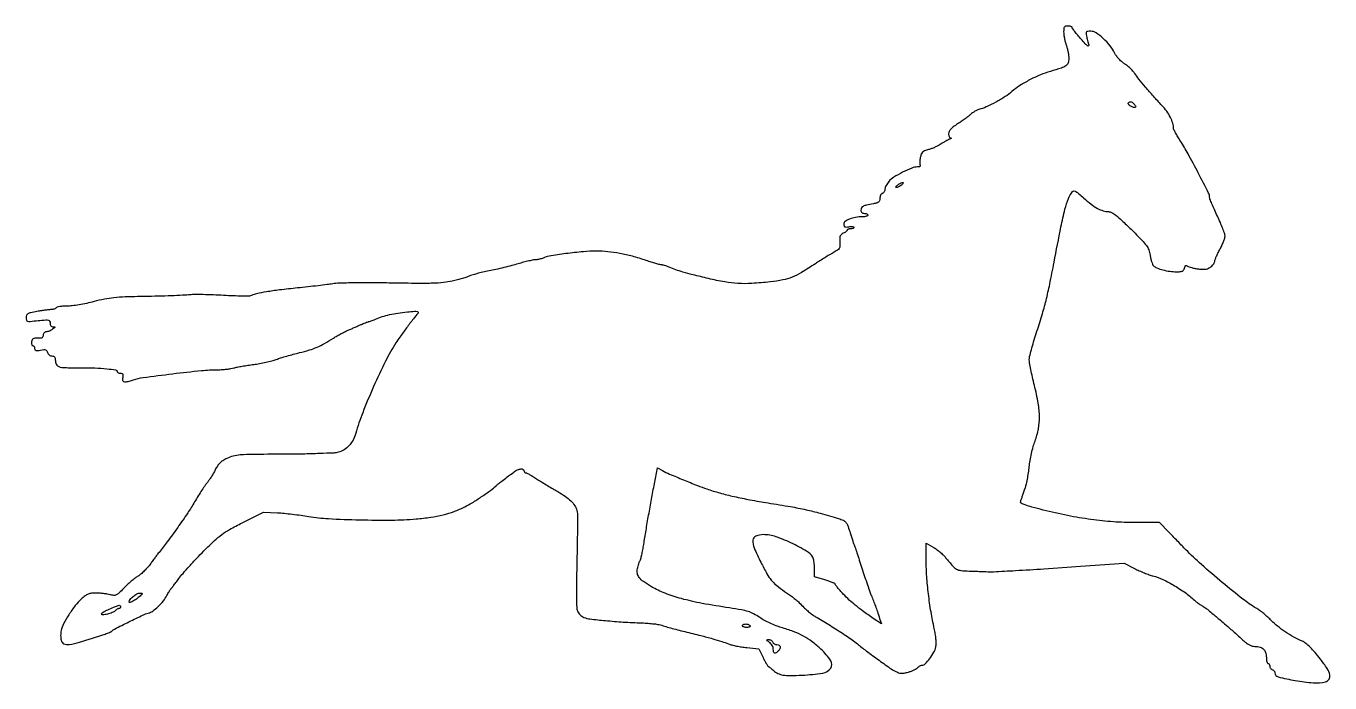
# Model space of a CAD drawing. Extents: x 0 to 759, y 0 to 382.
import ezdxf

# ---------------------------------------------------------------- set-up
doc = ezdxf.new("R2010")
doc.units = 0

msp = doc.modelspace()

# ---------------------------------------------------------------- linework, layer by layer
for points in [[(604, 378.625727, 0.033005), (604.105384, 377.030982, 0.015564), (604.440625, 374.993782, 0.015348), (604.925488, 372.874507, 0.020897), (605.5, 371, -0.022227), (606.074624, 369.107179, -0.015558), (606.559375, 366.931051, -0.015732), (606.893834, 364.812867, -0.031296), (607, 363.118385, -0.083538), (606.572256, 360.576089, -0.158124), (605.332686, 358.935426, -0.073572), (602.658495, 357.599708, -0.00874), (596.30637, 355.642585, 0.029039), (590.434619, 353.569113, 0.021275), (584.1816, 350.624828, 0.021591), (578.38465, 347.261054, 0.037422), (573.933141, 343.920571, -0.037871), (570.01313, 340.984429, -0.017391), (564.509657, 337.742194, -0.01719), (558.887027, 334.933813, -0.045769), (554.657901, 333.450275, 0.04895), (553.596215, 333.07026, 0.023067), (552.308295, 332.38714, 0.022602), (551.014415, 331.541285, 0.029544), (549.918469, 330.649107, -0.020938), (548.636889, 329.568634, -0.006912), (546.668238, 328.088244, -0.00687), (544.437351, 326.50499, -0.007741), (542.25, 325.046817, 0.016529), (539.746473, 323.313561, 0.047333), (538.175727, 321.898778, 0.07164), (537.298885, 320.616991, 0.114731), (537, 319.331585, 0.051427), (537.092477, 318.434849, 0.068986), (537.367188, 317.666283, 0.086545), (537.772577, 317.13709, 0.175204), (538.25, 316.936614, -0.237299), (538.465499, 316.814186, -0.37073), (538.441078, 316.61479, -0.071207), (537.975944, 316.298817, -0.018396), (537.145159, 315.930055, 0.022553), (536.053983, 315.434817, 0.010898), (534.702345, 314.708738, 0.010784), (533.324171, 313.889512, 0.015225), (532.135992, 313.096835, -0.034167), (530.825723, 312.292658, -0.016396), (529.047823, 311.435213, -0.016171), (527.126346, 310.658282, -0.022221), (525.350429, 310.094361, 0.024462), (523.041598, 309.349817, 0.101998), (521.812958, 308.572392, 0.117486), (521.083106, 307.432339, 0.037543), (520.561092, 305.473957, 0.019984), (520.353754, 304.058859, 0.023569), (520.274768, 302.707695, 0.023366), (520.314859, 301.577613, 0.118396), (520.510513, 300.98299, -0.22675), (520.550642, 300.611537, -0.172385), (520.289749, 300.288753, -0.09432), (519.71138, 300.070037, -0.043391), (518.90586, 300, 0.097386), (515.658633, 299.361473, 0.019719), (510.287739, 296.91285, 0.020732), (505.089136, 294.0142, 0.077627), (502.25, 291.598231, 0.031776), (501.388909, 290.459097, 0.030008), (500.660937, 289.198649, 0.031378), (500.154526, 288.004253, 0.084772), (500, 287.099383, -0.072986), (499.887911, 286.335596, -0.064076), (499.559375, 285.598732, -0.066866), (499.073532, 284.999053, -0.097796), (498.5, 284.638374, 0.120823), (497.925922, 284.239793, 0.064892), (497.440625, 283.520951, 0.058725), (497.111649, 282.610988, 0.057461), (497, 281.642676, -0.068584), (496.823953, 280.365273, -0.153316), (496.293963, 279.553098, -0.105343), (495.242153, 279.007585, -0.023287), (493.25, 278.557973, 0.009379), (489.211601, 277.763849, 0.062773), (487.284935, 277.085987, 0.14507), (486.346967, 276.208988, 0.133496), (486, 274.932612, 0.077711), (486.130147, 274.100295, 0.123703), (486.508717, 273.491577, 0.120774), (487.137742, 273.124809, 0.071998), (488, 273, -0.048028), (488.765418, 272.926307, -0.068025), (489.4125, 272.70625, -0.088204), (489.848523, 272.381882, -0.191087), (490, 272, -0.261554), (489.784016, 271.61536, -0.059729), (489.079393, 271.29375, -0.047016), (488.066685, 271.072697, -0.030246), (486.86602, 271, 0.04198), (482.918508, 270.667979, 0.051733), (479.36079, 269.678764, 0.062014), (476.798767, 268.284306, 0.241668), (476, 266.728213, 0.07304), (476.143395, 265.751825, 0.205715), (476.577291, 265.233972, 0.130262), (477.413088, 265.057095, 0.023808), (479, 265.213308, -0.025568), (480.149985, 265.322426, -0.042928), (481.11875, 265.2814, -0.055623), (481.797993, 265.11571, -0.314934), (482, 264.826807, -0.221238), (481.852771, 264.510354, -0.077119), (481.4125, 264.242875, -0.058641), (480.765825, 264.060515, -0.039448), (480, 264, 0.036312), (479.234034, 263.944299, 0.054859), (478.5875, 263.775906, 0.071855), (478.144754, 263.529492, 0.234003), (478, 263.237128, -0.191109), (477.857932, 262.879009, -0.037991), (477.339063, 262.405687, -0.035255), (476.611532, 261.915296, -0.026447), (475.75, 261.477957, 0.06727), (474.604501, 260.773772, 0.127704), (473.969882, 259.905637, 0.088482), (473.707327, 258.615073, 0.021287), (473.747584, 256.423612, -0.027693), (473.761274, 253.962897, -0.127682), (473.338562, 252.614544, -0.109421), (472.279739, 251.535117, -0.017773), (469.747584, 250.012042, 0.008321), (467.699695, 248.832373, 0.003505), (464.985228, 247.182024, 0.003466), (462.108045, 245.377334, 0.004511), (459.5, 243.682889, -0.011035), (451.366284, 238.548088, -0.039861), (445.88449, 235.822806, -0.047435), (440.541936, 234.24662, -0.020608), (433.214158, 233.132562, -0.012098), (422.454577, 232.210671, -0.028641), (414.415072, 232.178428, -0.030437), (406.721376, 233.060195, -0.0154), (397.168495, 235.054041, -0.002431), (388.11529, 237.283157, -0.008812), (382.39033, 238.830092, -0.013424), (378.162329, 240.176867, -0.017137), (374.348871, 241.653734, 0.013243), (373.043518, 242.17099, 0.013699), (371.727155, 242.612184, 0.013519), (370.568826, 242.931466, 0.055713), (369.848871, 243.026041, -0.06055), (368.982445, 243.148365, -0.004573), (366.693106, 243.782827, -0.006256), (363.970953, 244.601113, -0.004718), (361, 245.565766, 0.014499), (352.987401, 247.995237, 0.019873), (345.644483, 249.680951, 0.021677), (338.754229, 250.670025, 0.024812), (332.108693, 251, 0.022233), (324.416034, 250.657767, 0.009803), (314.291406, 249.554684, 0.006545), (304.477259, 248.159478, 0.084473), (300.980748, 246.989696, -0.0422), (300.100292, 246.61011, -0.023334), (298.972784, 246.290723, -0.023118), (297.791894, 246.071992, -0.034244), (296.741967, 246, 0.048622), (295.361393, 245.86543, 0.007916), (292.726042, 245.303266, 0.00866), (289.636045, 244.536214, 0.007531), (286.426225, 243.62814, -0.008311), (282.743977, 242.592617, -0.004506), (278.184579, 241.435663, -0.004487), (273.52206, 240.34141, -0.007075), (269.5, 239.495083, 0.007337), (265.871013, 238.729477, 0.008275), (262.409375, 237.885495, 0.007669), (259.492801, 237.075069, 0.043954), (258, 236.488805, -0.035972), (256.578059, 235.904045, -0.007992), (254.065835, 235.120693, -0.008262), (251.12735, 234.308219, -0.007886), (248.117736, 233.579816, -0.028725), (242.984703, 232.72903, -0.018637), (236.981538, 232.31083, -0.010546), (228.21243, 232.212698, -0.002125), (212.617736, 232.433411, 0.003379), (201.319189, 232.564976, 0.004353), (190.936806, 232.525297, 0.00363), (182.289624, 232.35416, 0.032302), (178.5, 232.00594, -0.007473), (175.262922, 231.54558, -0.001905), (170.003125, 230.897945, -0.001941), (163.991406, 230.204618, -0.001966), (158, 229.561024, 0.004373), (147.60916, 228.394211, 0.010264), (139.87569, 227.295741, 0.012021), (134.227714, 226.234899, 0.061801), (131.223088, 225.195158, -0.109744), (129.979271, 224.893435, -0.005449), (125.746782, 224.857579, -0.008572), (120.680241, 224.956747, -0.006074), (115, 225.234523, 0.005775), (109.008592, 225.531117, 0.005731), (102.996875, 225.690174, 0.005633), (97.737297, 225.709761, 0.022147), (94.5, 225.541829, -0.012674), (91.037787, 225.29641, -0.002242), (84.534375, 225.030034, -0.002426), (76.905596, 224.78887, -0.002182), (69, 224.611857, 0.003896), (57.776748, 224.322041, 0.01682), (51.119677, 223.873692, 0.024103), (45.733209, 223.064665, 0.015259), (39.545173, 221.630174, -0.012356), (35.313241, 220.623218, -0.010703), (30.829581, 219.772614, -0.010829), (26.734248, 219.177009, -0.030701), (23.85419, 219, 0.016241), (21.611934, 218.927149, 0.022789), (19.621482, 218.70625, 0.020204), (18.040248, 218.391477, 0.197593), (17.5, 218, -0.118288), (17.113325, 217.616144, -0.048737), (16.443974, 217.29375, -0.044608), (15.625529, 217.074002, -0.043315), (14.772896, 217, 0.027263), (13.57925, 216.934868, 0.005218), (11.423366, 216.676095, 0.005548), (8.910751, 216.319472, 0.005082), (6.331913, 215.897345, 0.008906), (2.595891, 215.17796, 0.076201), (1.006192, 214.579331, 0.17296), (0.262124, 213.724119, 0.093643), (0, 212.336793, 0.077699), (0.223437, 210.907636, 0.258862), (0.891833, 210.279923, 0.082015), (2.373707, 210.155522, 0.004577), (7, 210.568659, -0.005052), (11.416727, 210.958858, -0.070321), (13.009087, 210.85937, -0.233194), (13.731648, 210.297419, -0.11338), (14, 209.12921, 0.063192), (14.112954, 208.239043, 0.105083), (14.448563, 207.564762, 0.121577), (14.987834, 207.148298, 0.104284), (15.69113, 207, -0.024793), (16.594353, 206.955185, -0.434721), (16.75387, 206.745999, -0.182507), (16.551491, 206.400355, -0.008124), (15.44113, 205.531803, -0.036476), (14.569537, 204.967417, -0.02894), (13.556144, 204.485547, -0.029757), (12.559234, 204.147977, -0.062288), (11.75, 204.031803, 0.096002), (11.046521, 203.882165, 0.108694), (10.484763, 203.483202, 0.103818), (10.124764, 202.868533, 0.080908), (10, 202.102552, -0.091384), (9.829055, 201.175046, -0.17999), (9.34122, 200.619607, -0.110689), (8.411751, 200.358902, -0.024584), (6.75, 200.352552, 0.027405), (5.034721, 200.336328, 0.117551), (4.064629, 200.038068, 0.160641), (3.497985, 199.391906, 0.065164), (3.180449, 198.25, 0.045002), (3.136354, 197.388435, 0.070854), (3.268947, 196.660937, 0.099259), (3.547443, 196.174105, 0.216622), (3.930449, 196, -0.1488), (4.338329, 195.875866, -0.098801), (4.685819, 195.526683, -0.082216), (4.920129, 195.004724, -0.064559), (5, 194.388709, 0.120411), (5.185339, 193.630259, 0.206756), (5.68144, 193.226044, 0.098164), (6.638817, 193.149075, 0.017494), (8.422826, 193.419544, -0.021518), (10.287784, 193.686953, -0.107512), (11.331113, 193.566634, -0.164512), (11.997674, 193.054508, -0.070679), (12.490213, 192.030835, 0.079837), (12.881525, 191.254084, 0.069464), (13.512841, 190.596086, 0.071514), (14.279921, 190.152186, 0.095745), (15.067388, 190, -0.079947), (15.93151, 189.860943, -0.135348), (16.53726, 189.456962, -0.12076), (16.893578, 188.761039, -0.056572), (17.015313, 187.75, 0.105355), (17.585753, 185.159435, 0.209508), (19.120132, 183.783305, 0.074156), (22.440639, 183.213326, 0.006451), (31.031956, 183.13553, -0.008483), (40.053449, 183.017162, -0.018172), (46.999761, 182.55506, -0.014525), (52.146907, 181.872627, -0.367845), (53, 180.869948, 0.201717), (53.139806, 180.537509, 0.08455), (53.546765, 180.255547, 0.064641), (54.148836, 180.063941, 0.044782), (54.861328, 180, -0.072767), (55.747994, 179.870273, -0.196163), (56.234605, 179.478407, -0.141627), (56.399832, 178.753309, -0.032898), (56.244751, 177.5, 0.03298), (56.085259, 176.209302, 0.155943), (56.269099, 175.496419, 0.197275), (56.800409, 175.117538, 0.057544), (57.818323, 175, 0.036834), (58.796408, 175.072152, 0.016518), (60.065326, 175.303455, 0.016249), (61.396422, 175.637437, 0.021251), (62.586895, 176.033037, -0.057213), (68.099741, 177.434938, -0.003377), (85.240606, 179.640381, -0.005044), (102.090797, 181.520524, -0.025263), (111.574327, 182, 0.014933), (114.104158, 182.075575, 0.012301), (116.794844, 182.303021, 0.012487), (119.25598, 182.634563, 0.032074), (121.006602, 183.031561, -0.021716), (122.872034, 183.495393, -0.006085), (125.823814, 184.057294, -0.006125), (129.180954, 184.611789, -0.006411), (132.5, 185.074842, 0.013059), (135.939918, 185.601473, 0.010062), (139.662544, 186.348942, 0.010197), (143.115026, 187.188965, 0.023823), (145.649087, 187.991489, -0.012687), (148.202966, 188.863311, -0.005082), (151.73871, 189.931647, -0.005025), (155.574671, 191.006582, -0.006322), (159.149087, 191.921279, 0.01379), (164.958895, 193.500824, 0.028325), (169.38755, 195.115764, 0.027789), (173.658039, 197.241533, 0.012773), (178.981234, 200.454015, -0.012263), (181.025033, 201.690271, -0.007673), (183.473493, 203.041035, -0.007699), (185.927763, 204.298199, -0.013891), (187.981234, 205.240483, 0.001207), (189.941806, 206.080612, 0.000903), (192.098257, 207.015467, 0.000912), (194.126067, 207.903314, 0.002086), (195.651129, 208.581967, -0.007637), (196.908872, 209.125018, -0.00983), (198.081576, 209.583453, -0.007903), (199.071728, 209.930581, -0.08052), (199.5, 210, 0.078172), (199.928544, 210.067412, 0.00773), (200.918424, 210.403723, 0.009601), (202.091131, 210.848048, 0.007476), (203.348871, 211.374376, -0.024587), (207.353988, 212.891597, -0.022009), (211.638531, 214.072494, -0.019807), (216.4272, 214.970234, -0.01326), (221.962054, 215.633091, -0.00459), (226.11479, 215.980627, -0.047588), (227.828144, 215.945, -0.298653), (228.298248, 215.551972, -0.256925), (228.162387, 214.911265, 0.014077), (225.504536, 211.649779, 0.003865), (221.504852, 206.365361, 0.003842), (217.591875, 201.026449, 0.014477), (215.264025, 197.593292, 0.026118), (209.241064, 186.942607, 0.011196), (202.276985, 172.151955, 0.011232), (195.944408, 156.971217, 0.024397), (191.924682, 145, -0.052522), (190.346854, 141.050968, -0.064392), (188.060739, 137.805469, -0.068613), (185.16195, 135.405627, -0.072996), (181.780469, 133.940886, -0.05381), (179.121194, 133.523958, -0.003112), (170.874975, 133.179262, -0.004649), (160.943086, 132.918459, -0.003242), (149.73284, 132.801066, 0.00137), (131.741693, 132.679999, 0.015998), (124.722145, 132.38878, 0.041978), (120.511699, 131.720685, 0.055018), (116.857397, 130.381807, 0.029646), (114.512367, 129.037899, 0.050436), (112.757326, 127.617333, 0.051714), (111.351379, 125.900657, 0.033022), (110.075536, 123.656037, -0.016089), (109.080789, 121.759295, -0.011679), (107.857934, 119.712538, -0.01182), (106.604612, 117.822515, -0.025172), (105.530314, 116.436926, 0.026731), (104.28853, 114.824975, 0.005956), (102.350634, 111.937211, 0.006168), (100.19048, 108.543214, 0.00592), (98.084458, 105.050658, -0.014801), (94.097287, 98.696457, -0.005869), (88.263617, 90.200852, -0.005901), (82.192664, 81.790968, -0.013696), (77.395889, 75.666904, 0.009936), (76.589448, 74.653113, 0.002391), (75.294666, 72.940401, 0.002455), (73.827429, 70.959955, 0.002433), (72.375309, 68.959324, -0.023803), (70.764722, 66.928847, -0.01809), (68.819084, 64.858511, -0.018404), (66.848402, 63.046561, -0.040154), (65.18667, 61.844131, 0.027621), (63.451149, 60.653349, 0.011349), (61.229672, 58.859581, 0.011189), (58.926889, 56.822092, 0.014093), (56.893063, 54.830487, -0.009606), (53.983999, 51.930229, -0.080354), (52.460511, 50.878293, -0.136022), (51.018653, 50.625505, -0.04565), (48.899665, 51.028776, 0.027413), (47.265584, 51.401895, 0.012732), (45.111571, 51.714703, 0.012569), (42.827203, 51.929178, 0.017121), (40.759483, 52, 0.028063), (38.085382, 51.849795, 0.068019), (36.172062, 51.365212, 0.064527), (34.399838, 50.36748, 0.023274), (32.16183, 48.527238, 0.044283), (28.650772, 44.740004, 0.022357), (24.894907, 39.415771, 0.021599), (21.747336, 33.999886, 0.07159), (20.374746, 30.123731, 0.029916), (20.187402, 28.770647, 0.020638), (20.130941, 27.22438, 0.020869), (20.200601, 25.727528, 0.039438), (20.40141, 24.536791, 0.226161), (22.065591, 22.523469, 0.144771), (25.122495, 22.068742, 0.040245), (31.160523, 23.42099, 0.00359), (46, 28.140896, 0.010627), (47.376882, 28.622347, 0.013697), (48.61875, 29.125614, 0.011484), (49.626174, 29.594222, 0.106671), (50, 29.890929, -0.104346), (51.474077, 31.072001, -0.002182), (59.910775, 35.285489, -0.003692), (68.054832, 39.23397, -0.05082), (71.141928, 40.334681, 0.096947), (73.710303, 41.525786, 0.032485), (76.908493, 44.178696, 0.032705), (79.91997, 47.424368, 0.05152), (82.000004, 50.601598, -0.006153), (82.610051, 51.748059, -0.007705), (83.20521, 52.795469, -0.006357), (83.72769, 53.657598, -0.058051), (84.000932, 54, 0.032815), (84.338739, 54.382142, 0.00093), (85.674215, 56.115625, 0.00189), (87.234531, 58.164757, 0.001298), (88.989299, 60.5, -0.017346), (91.384242, 63.482868, -0.005743), (95.097683, 67.693969, -0.005711), (99.324308, 72.271262, -0.006458), (103.486772, 76.564575, -0.008827), (109.605196, 82.50101, -0.030366), (113.862849, 86.028893, -0.030904), (118.478352, 88.983619, -0.009388), (125.814836, 92.88621), (138.129671, 99.143271), (146.314836, 98.725238, -0.01083), (150.163048, 98.445028, -0.005364), (155.033108, 97.931416, -0.00532), (160.074312, 97.290572, -0.007761), (164.5, 96.609891, 0.028499), (175.973382, 95.329377, 0.007761), (194.206629, 94.624423, 0.00817), (212.954664, 94.49727, 0.018958), (227, 95.164502, 0.014901), (235.585923, 96.157832, 0.024288), (242.78136, 97.568138, 0.0272), (249.178324, 99.522447, 0.027255), (255.32089, 102.158558, 0.022879), (259.679095, 104.571424, 0.010202), (265.197699, 108.122588, 0.009777), (270.423852, 111.78881, 0.033701), (273.59164, 114.449813, -0.02227), (274.778599, 115.494039, -0.004598), (276.96525, 117.218548, -0.003966), (279.937089, 119.480825, -0.001773), (283.881936, 122.412895, -0.048047), (286.10085, 123.741809, -0.091574), (288.103059, 124.276485, -0.167067), (289.441866, 123.930692, -0.251872), (290, 122.893011, 0.103182), (290.071076, 122.552255, 0.098827), (290.272978, 122.262322, 0.096916), (290.574578, 122.06804, 0.095044), (290.929286, 122, -0.122952), (291.525062, 121.851248, -0.0062), (293.295429, 120.880063, -0.009632), (295.381779, 119.648044, -0.006801), (297.679286, 118.187447, 0.005684), (300.342189, 116.486191, 0.003373), (303.552665, 114.516063, 0.003375), (306.781667, 112.594066, 0.005807), (309.5, 111.042917, -0.024322), (313.900156, 108.311386, -0.043054), (317.191729, 105.593356, -0.05321), (319.443394, 102.854996, -0.082453), (320.681101, 100.063343, -0.061866), (320.912871, 98.279582, -0.001726), (320.929869, 90.493763, -0.003514), (320.853785, 81.322331, -0.002403), (320.644119, 70.907735, 0.002871), (320.423135, 59.39579, 0.006148), (320.412871, 50.509521, 0.004537), (320.550757, 43.68931, 0.083703), (320.97093, 41.576459, 0.065526), (321.553439, 40.495292, 0.041571), (322.485461, 39.406879, 0.041203), (323.599525, 38.473844, 0.058811), (324.732067, 37.859026, 0.065047), (328.273585, 36.954907, 0.006104), (337.227468, 35.985608, 0.008004), (347.680798, 35.151545, 0.007262), (358.5, 34.620005, -0.009745), (362.132974, 34.423427, -0.011044), (365.606618, 34.090214, -0.010318), (368.537578, 33.682093, -0.05826), (370.054445, 33.253493, 0.027614), (371.633702, 32.700971, 0.003582), (375.073779, 31.733424, 0.004167), (379.176383, 30.647861, 0.00347), (383.554445, 29.560688, -0.00291), (392.750392, 27.288068, -0.00655), (399.689601, 25.433194, -0.008495), (405.010824, 23.837816, -0.018765), (409, 22.400605, 0.033754), (410.817307, 21.80674, 0.01146), (413.528125, 21.185042, 0.011337), (416.563313, 20.633204, 0.012803), (419.5, 20.244572), (426.5, 19.5), (429, 14.5, 0.007537), (430.005591, 12.562397, 0.010824), (430.958777, 10.879887, 0.006891), (431.800353, 9.509923, 0.144735), (432.157538, 9.197487, -0.050824), (432.534778, 8.975057, -0.006411), (433.290755, 8.403764, -0.007476), (434.171985, 7.698528, -0.006146), (435.091946, 6.920256, 0.067352), (437.692895, 5.216387, 0.071617), (440.599999, 4.309282, 0.042979), (444.730745, 4.004866, 0.009494), (451.834539, 4.227502, 0.025865), (463.729606, 5.445468, 0.200299), (468.396779, 8.301305, 0.316678), (468.452808, 12.633241, 0.053085), (462.75, 19.315063, 0.028634), (457.669618, 23.60257, 0.036115), (452.496763, 26.929247, 0.033957), (446.643727, 29.623668, 0.021252), (439.484007, 32.004574, -0.024715), (436.557196, 33.000411, -0.014506), (433.158509, 34.463018, -0.014489), (429.836985, 36.1268, -0.023859), (427.145027, 37.744319, 0.023725), (423.48315, 39.945975, 0.046759), (420.359262, 41.268347, 0.033295), (416.416947, 42.234863, 0.007051), (409.426869, 43.361154, -0.009388), (393.514662, 46.001404, -0.02048), (381.458559, 48.750083, -0.026382), (371.969362, 51.872242, -0.03989), (364.144216, 55.655635, -0.019104), (359.38511, 58.694626, -0.076678), (356.888484, 61.065427, -0.124851), (355.860172, 63.432868, -0.096088), (355.945653, 66.259033, -0.011663), (356.303819, 67.690657, -0.011912), (356.72607, 69.093874, -0.011742), (357.149907, 70.293555, -0.047658), (357.492298, 70.987538, 0.07823), (357.849566, 71.838642, 0.006118), (358.410373, 74.244038, 0.00822), (358.999942, 77.146836, 0.006192), (359.55587, 80.355485, -0.002166), (360.884987, 88.411826, -0.001582), (362.428275, 97.348686, -0.001537), (364.08747, 106.61172, -0.001643), (365.767783, 115.660663), (367.5, 124.821327), (370.402696, 123.298721, 0.01939), (374.606424, 121.297469, 0.003468), (382.617077, 117.923771, 0.003857), (390.780459, 114.625709, 0.012761), (396.225495, 112.633668, 0.013749), (403.896055, 110.280168, 0.011422), (412.172252, 108.19012, 0.010232), (421.409902, 106.27849, 0.00694), (432, 104.463743, -0.003977), (445.064816, 102.304533, -0.011632), (454.023041, 100.535133, -0.012988), (462.336879, 98.463151, -0.006064), (473, 95.369789, -0.027762), (475.744408, 94.368041, -0.11613), (477.148268, 93.329943, -0.088058), (478.136632, 91.632148, -0.012187), (479.453184, 87.752479, 0.002628), (480.249824, 85.248605, 0.003132), (481.028275, 82.896041, 0.00271), (481.707698, 80.920447, 0.02031), (482.072428, 80, -0.022953), (482.481731, 78.950915, -0.001122), (483.668396, 75.415625, -0.00182), (485.053878, 71.206085, -0.001312), (486.570188, 66.5, 0.002745), (488.160433, 61.612479, 0.002933), (489.770026, 56.85, 0.002784), (491.200496, 52.771843, 0.013713), (492.082569, 50.5, -0.006144), (493.316909, 47.458162, -0.006745), (494.436985, 44.479781, -0.006065), (495.570884, 41.212983, -0.003551), (496.853359, 37.275257), (497.878352, 34.050514), (493.189176, 37.279755, -0.005228), (486.947401, 41.675128, -0.01442), (482.674562, 44.942438, -0.018373), (479.225776, 47.957525, -0.014899), (475.75, 51.43012, -0.006532), (473.929815, 53.411601, -0.009744), (472.395313, 55.195281, -0.005261), (471.155691, 56.726848, -0.169062), (471, 57.174145, 0.292283), (470.778334, 57.520948, 0.010067), (469.2375, 58.19654, 0.01599), (467.299801, 58.928335, 0.010138), (465, 59.662108), (459, 61.443268), (458.986345, 65.471634, 0.012662), (458.937364, 67.177149, 0.010812), (458.80142, 68.970559, 0.010949), (458.606743, 70.596299, 0.030216), (458.375986, 71.726015, 0.189341), (455.471014, 75.659193, 0.026556), (446.474596, 80.659506, 0.030682), (436.597356, 84.752545, 0.083067), (429.140403, 86, 0.100335), (424.888966, 85.13819, 0.278006), (423.16585, 82.767318, 0.121524), (423.864264, 78.318059, 0.017502), (427.75, 69.902461, 0.010399), (431.277265, 63.263401, 0.043303), (433.817844, 59.515494, 0.050981), (436.762176, 56.56376, 0.018255), (441.505917, 52.970453, -0.002458), (446.092918, 49.718675, -0.017167), (448.268762, 48.044148, -0.022628), (450.081163, 46.40414, -0.006131), (452.796922, 43.64669, 0.022677), (454.506255, 42.022275, 0.01541), (456.587221, 40.326472, 0.015552), (458.701801, 38.810949, 0.029865), (460.5, 37.754852, -0.022748), (464.40585, 35.535019, -0.003167), (472.251111, 30.521571, -0.002931), (480.061232, 25.395375, -0.026852), (483.316285, 22.969925, 0.011739), (488.409401, 18.929967, 0.004517), (495.661033, 13.552403, 0.003188), (502.858287, 8.385147, 0.035414), (505.880825, 6.550698, 0.029473), (507.873181, 5.671062, 0.072566), (509.432894, 5.335422, 0.064996), (511.12455, 5.441673, 0.020117), (513.611823, 6.031308, 0.020339), (515.360884, 6.598658, 0.021716), (517.019433, 7.295514, 0.021923), (518.384893, 8.015139, 0.087523), (519.103443, 8.624641, -0.048566), (519.634328, 9.150894, -0.041608), (520.283816, 9.595988, -0.043613), (520.948294, 9.901096, -0.086032), (521.518853, 10, 0.19993), (523.434401, 10.797843, 0.033174), (526.110062, 13.878491, 0.036582), (528.472727, 17.518711, 0.079448), (529.593674, 20.647634, 0.046561), (529.777731, 22.63411, 0.020955), (529.666182, 25.25306, 0.019053), (529.297257, 28.247804, 0.015535), (528.681635, 31.419015, -0.014502), (526.800114, 41.005213, -0.011442), (525.304378, 51.473178, -0.011633), (524.321089, 61.70804, -0.01813), (524, 70.560133), (524, 81.059719), (528.068571, 78.77986, -0.031228), (529.856999, 77.625452, -0.017702), (531.876545, 76.022067, -0.017622), (533.804883, 74.255406, -0.027626), (535.318571, 72.593133, 0.009863), (539.436558, 67.735089, 0.083075), (541.657391, 65.93122, 0.103968), (544.156048, 65.133023, 0.019257), (549, 64.825, -0.001337), (551.881641, 64.74525, -0.001352), (554.751562, 64.650374, -0.001316), (557.249436, 64.554451, -0.005519), (558.75, 64.476273, 0.028055), (563.145573, 64.445529, 0.001807), (575.940625, 65.120649, 0.002331), (592.554674, 66.135234, 0.001123), (613.838302, 67.582639), (639.176605, 69.362961), (645.338302, 66.262306, 0.011812), (648.026397, 64.988275, 0.009144), (651.010225, 63.724323, 0.009263), (653.839938, 62.646679, 0.021883), (655.994377, 61.976477, -0.04556), (661.796226, 59.865945, -0.023883), (668.587837, 56.26342, -0.023483), (675.279941, 51.855841, -0.03211), (680.827977, 47.243452, 0.024624), (681.479227, 46.685346, 0.012286), (682.353692, 46.041417, 0.012165), (683.293888, 45.417578, 0.017525), (684.157082, 44.915932, -0.017831), (685.067553, 44.386067, -0.009434), (686.159379, 43.668267, -0.009376), (687.250021, 42.890964, -0.014312), (688.163316, 42.17248, -0.000716), (691.081361, 39.731415, -0.00147), (693.35875, 37.809304, -0.001254), (695.840743, 35.691253, -0.000391), (699.555533, 32.5, -0.002331), (702.03362, 30.347605, -0.001883), (704.674972, 28.014062, -0.001902), (707.096272, 25.842068, -0.004906), (708.823181, 24.25, 0.028633), (710.543409, 22.808831, 0.04419), (712.194439, 21.792522, 0.050872), (713.801774, 21.184204, 0.062562), (715.389879, 20.968197, -0.064457), (718.333723, 20.556464, -0.124623), (720.389195, 19.391384, -0.129743), (721.591541, 17.426437, -0.072898), (722, 14.639757, 0.025971), (722.072493, 13.245023, 0.04109), (722.29375, 12.069179, 0.049756), (722.613904, 11.237731, 0.283177), (723, 11, -0.151099), (723.381366, 10.882059, -0.09843), (723.70625, 10.550156, -0.081424), (723.925386, 10.05412, -0.063461), (724, 9.468615, 0.088478), (724.112085, 8.840167, 0.06652), (724.440625, 8.217991, 0.065663), (724.926585, 7.696157, 0.081035), (725.5, 7.361626, -0.062169), (726.073544, 7.055273, -0.060699), (726.559375, 6.615205, -0.06596), (726.888908, 6.114206, -0.112997), (727, 5.628911, 0.342783), (728.851748, 3.245238, 0.01827), (738.857962, 1.077561, 0.025972), (749.302262, -0.233438, 0.07988), (756.378013, 0.380027, 0.186789), (758.475766, 1.862566, 0.201705), (758.94247, 4.313335, 0.089904), (757.400986, 8.071765, 0.02287), (753.587688, 13.478386, 0.011972), (750.33196, 17.472091, 0.022106), (747.471106, 20.530117, 0.027174), (744.965473, 22.728426, 0.064053), (742.834176, 23.999883, -0.024318), (737.927724, 26.422139, -0.02051), (732.984226, 29.440973, -0.02107), (728.499818, 32.720062, -0.03369), (725, 35.921241, 0.018116), (722.948807, 37.918148, 0.012631), (720.5, 40.0251, 0.012761), (718.045615, 41.928852, 0.025665), (716, 43.277511, -0.032696), (708.331173, 48.489568, -0.007889), (696.368136, 58.125657, -0.008528), (684.226303, 68.581148, -0.017458), (675.1454, 77.261971, -0.000104), (672.983458, 79.479088, -0.000055), (670.29567, 82.237221, -0.000054), (667.541968, 85.064227, -0.000084), (665.159009, 87.511971), (659.818018, 93), (645.659009, 93.006548, -0.017751), (632.970743, 93.46302, -0.016094), (619.92247, 94.820242, -0.015276), (606.328471, 97.103086, -0.012628), (592, 100.340059, -0.005128), (585.522055, 102.047334, -0.020571), (581.619265, 103.293567, -0.028009), (579.257197, 104.309612, -0.362703), (578.900137, 105.125165, -0.010906), (579.16106, 105.953871, -0.00141), (579.762515, 107.711767, -0.001644), (580.488967, 109.793397, -0.001372), (581.273997, 112, 0.025077), (582.084306, 114.672402, 0.011423), (582.886124, 118.234375, 0.011279), (583.562025, 122.034716, 0.01522), (583.990477, 125.5, -0.019446), (584.464445, 129.084439, -0.012424), (585.279691, 133.207704, -0.012475), (586.285846, 137.232004, -0.021811), (587.345525, 140.5, 0.042409), (589.322864, 147.578221, 0.049623), (589.938886, 154.522337, 0.040782), (589.202936, 162.481543, 0.017925), (587, 172.838949, -0.005357), (585.8513, 177.643047, -0.006496), (584.88125, 182.172078, -0.005565), (584.158149, 185.996355, -0.043965), (584, 187.791483, -0.058066), (584.210168, 189.595106, -0.006826), (585.195519, 193.52519, -0.008103), (586.511435, 198.179956, -0.006553), (588.069852, 203.133133, 0.006898), (591.308932, 213.452923, 0.011219), (593.740103, 222.309692, 0.010168), (595.926599, 231.857271, 0.004546), (598.432883, 244.5, -0.002278), (602.434022, 265.174437, -0.015149), (604.786857, 275.406424, -0.030931), (606.81896, 281.57654, -0.073482), (609.241968, 285.743423, -0.265877), (610.019671, 286.051946, -0.095557), (611.187544, 285.648525, -0.044263), (612.921296, 284.432628, -0.010098), (615.617976, 282.066172, 0.019029), (619.9649, 278.386846, 0.038853), (623.684883, 275.913899, 0.050073), (626.996178, 274.478793, 0.077379), (630.071476, 274, -0.127598), (631.946094, 273.513686, -0.038683), (634.415133, 271.878424, -0.02342), (637.858247, 268.924126, -0.005691), (643.251467, 263.72214, -0.004556), (649.499655, 257.443293, -0.034997), (652.187084, 254.277633, -0.070395), (653.55748, 251.729009, -0.054197), (654.322805, 248.661535, 0.021607), (654.672816, 246.731771, 0.023292), (655.181531, 244.887976, 0.023641), (655.762757, 243.358017, 0.094043), (656.32557, 242.531573, 0.10208), (658.298046, 241.233785, 0.029879), (661.76235, 240.09057, 0.029669), (665.767784, 239.27994, 0.034768), (669.633369, 239.005577, 0.019969), (671.833509, 239.090507, 0.088259), (673.083306, 239.415733, 0.139839), (673.84208, 240.065965, 0.082342), (674.332754, 241.164451, -0.034123), (674.669571, 242.167384, -0.15959), (675.06085, 242.623782, -0.232246), (675.551252, 242.66762, -0.075949), (676.199385, 242.297509, 0.087251), (677.005245, 241.861027, 0.017238), (678.586694, 241.392774, 0.017784), (680.490414, 240.971402, 0.015699), (682.5, 240.665898, 0.017991), (685.157676, 240.443481, 0.055531), (686.954032, 240.557581, 0.074638), (688.3725, 241.032976, 0.055808), (689.75, 241.943132, 0.034026), (690.611015, 242.767087, 0.035511), (691.339062, 243.689128, 0.037961), (691.846243, 244.571878, 0.111865), (692, 245.250524, -0.091947), (692.156393, 246.093786, -0.011092), (692.875929, 247.849537, -0.012886), (693.840053, 249.914086, -0.010276), (694.981885, 252.090231, 0.015687), (696.12467, 254.326676, 0.016977), (697.093162, 256.572942, 0.016704), (697.790448, 258.5459, 0.074708), (697.981885, 259.753825, 0.084556), (697.761265, 261.115078, 0.009162), (696.672804, 264.118279, 0.011029), (695.221915, 267.667233, 0.008682), (693.5, 271.446594, -0.005284), (691.776094, 275.163159, -0.007416), (690.321875, 278.519043, -0.004689), (689.173231, 281.356087, -0.094107), (689, 282.268329, 0.117692), (688.420714, 284.695271, 0.002168), (682.376995, 296.506777, 0.005815), (676.409245, 307.724439, 0.018314), (672.048009, 315.047016, -0.00734), (670.496918, 317.525931, -0.010224), (669.187464, 319.791945, -0.006989), (668.164145, 321.712503, -0.118168), (667.994423, 322.405036, 0.0733), (667.531276, 325.440064, 0.042458), (666.150694, 328.870304, 0.038474), (664.007862, 332.409568, 0.032875), (661.241682, 335.781346, -0.005557), (656.293438, 341.182481, -0.006298), (651.671689, 346.473799, -0.006591), (647.798501, 351.14588, -0.020223), (645.348575, 354.446305, 0.035646), (644.243261, 355.843229, 0.01809), (642.671084, 357.442616, 0.017874), (640.92167, 358.983355, 0.025433), (639.254863, 360.212642, -0.036331), (637.620698, 361.473696, -0.025541), (635.970386, 363.109335, -0.025889), (634.54488, 364.847012, -0.048086), (633.609642, 366.410189, 0.058415), (630.947712, 370.658261, 0.039025), (627.012731, 374.844473, 0.038461), (622.871079, 378.06833, 0.147186), (619.7747, 379, 0.023529), (618.035655, 378.918117, 0.187797), (617.331003, 378.564273, 0.204579), (617.084454, 377.845807, 0.028475), (617.293011, 376.25, 0.008354), (617.547862, 375.015589, 0.005167), (617.886502, 373.573438, 0.005182), (618.250588, 372.155456, 0.009285), (618.58318, 371, -0.286611), (618.444769, 370.478478, -0.368173), (617.969602, 370.455855, -0.041792), (616.612182, 371.699047, -0.00651), (614.17667, 374.405589, -0.006607), (612.193079, 376.729733, -0.009764), (610.520647, 378.824458, -0.005464), (609.17577, 380.61834, -0.159426), (609, 381.155589, 0.252935), (608.824689, 381.479971, 0.063612), (608.265625, 381.751954, 0.049428), (607.457687, 381.938537, 0.032056), (606.5, 382, 0.04992), (605.145987, 381.864477, 0.185492), (604.435225, 381.412573, 0.137056), (604.087156, 380.502334, 0.023209)], [(644.8, 336.8, -0.039015), (645.907849, 335.504316, -0.334193), (645.896645, 334.787667, -0.307318), (645.181971, 334.555738, -0.036269), (643.531357, 335.167667, -0.035062), (642.623867, 335.660632, -0.056878), (641.942878, 336.212845, -0.079294), (641.571041, 336.736393, -0.258773), (641.590374, 337.146228, -0.111785), (642.20585, 337.773106, -0.171499), (642.939111, 337.946525, -0.123668), (643.801639, 337.62821, -0.046476)], [(509.55887, 289.468197, -0.024619), (508.737973, 288.908598, -0.025646), (507.876904, 288.440625, -0.026431), (507.094844, 288.115775, -0.092984), (506.55887, 288.031803, -0.312501), (506.350763, 288.185393, -0.218612), (506.38125, 288.485547, -0.072467), (506.765516, 288.96429, -0.025554), (507.44113, 289.531803, -0.024619), (508.262027, 290.091402, -0.025646), (509.123096, 290.559375, -0.026431), (509.905156, 290.884225, -0.092984), (510.44113, 290.968197, -0.312501), (510.649237, 290.814607, -0.218612), (510.61875, 290.514453, -0.072467), (510.234484, 290.03571, -0.025554)], [(66.821429, 50.683405, -0.035895), (64.803335, 48.942447, -0.031916), (62.478808, 47.431965, -0.033738), (60.515658, 46.495795, -0.529643), (60, 46.846035, -0.179053), (60.52767, 48.272298, -0.043351), (62.353596, 50.062241, -0.04429), (64.518963, 51.544527, -0.128641), (66.25999, 52, -0.021306), (67.249721, 51.957807, -0.277432), (67.535975, 51.750642, -0.28287), (67.484261, 51.404376, -0.021914)], [(55, 44, -0.091722), (54.929376, 43.618246, -0.095921), (54.727232, 43.29375, -0.099464), (54.42571, 43.0766, -0.106871), (54.071429, 43, 0.099621), (53.623818, 42.909923, 0.033628), (53.026144, 42.610519, 0.031892), (52.392841, 42.181517, 0.03157), (51.816964, 41.674107, -0.106071), (50.160827, 40.603095, -0.033557), (47.328892, 39.740686, -0.030351), (44.636314, 39.284482, -0.445958), (44, 39.85602, -0.230777), (44.309672, 40.491222, -0.037299), (45.486406, 41.27742, -0.023551), (47.508063, 42.297621, -0.005472), (51, 43.812466, -0.011016), (53.127752, 44.653288, -0.077015), (54.218979, 44.875145, -0.234551), (54.770364, 44.632919, -0.175803)], [(421.5, 33, -0.253782), (421.521766, 32.615199, -0.1651), (421.205217, 32.287316, -0.083483), (420.520664, 32.068671, -0.035659), (419.559017, 32, -0.037227), (418.579009, 32.073066, -0.055981), (417.751711, 32.29375, -0.073461), (417.186221, 32.616918, -0.230178), (417, 33, -0.186414), (417.147465, 33.381787, -0.089706), (417.570164, 33.70625, -0.069539), (418.198222, 33.926216, -0.049547), (418.940983, 34, -0.046881), (419.729296, 33.925923, -0.046318), (420.49335, 33.70625, -0.050262), (421.123976, 33.383556, -0.111412)], [(434.638374, 23.5, 0.098143), (434.999607, 22.926463, 0.066864), (435.600966, 22.440625, 0.064008), (436.340293, 22.112085, 0.07271), (437.106989, 22, -0.137234), (438.324633, 21.65938, -0.214417), (438.931728, 20.777352, -0.162485), (438.752421, 19.521032, -0.080543), (437.8, 18.2, -0.050678), (436.570062, 17.196968, -0.250316), (435.709414, 17.117296, -0.248111), (435.159218, 17.789179, -0.04998), (435, 19.378028, 0.078279), (434.836735, 20.414485, 0.051438), (434.348457, 21.521933, 0.050008), (433.6224, 22.543301, 0.061023), (432.75, 23.325576, -0.00831), (431.491198, 24.235139, -0.16323), (431.223074, 24.622993, -0.451804), (431.376716, 24.864048, -0.031312), (432.281385, 24.947548, -0.078236), (433.005387, 24.855309, -0.067072), (433.708571, 24.543967, -0.069065), (434.285062, 24.069455, -0.094734)]]:
    msp.add_lwpolyline(points, format="xyb", close=True)

doc.saveas('drawing.dxf')
